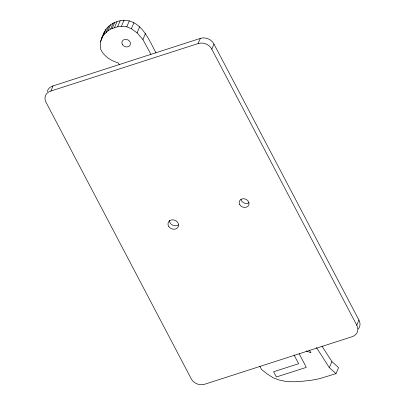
<?xml version="1.0" encoding="UTF-8"?>
<svg xmlns="http://www.w3.org/2000/svg" width="405" height="405" viewBox="0 0 405 405"><rect width="100%" height="100%" fill="white"/><g stroke="black" fill="none" stroke-linecap="round" stroke-linejoin="round"><path stroke-width="0.61" d="M156.016 52.903C149.106 40.004 141.492 20.463 124.001 20.25C117.03 20.731 110.195 23.611 105.958 29.337C102.445 35.164 99.012 42.166 100.698 49.142C103.766 56.341 110.94 60.659 118.123 62.927L119.348 64.532M103.224 35.245L104.374 31.737M358.916 320.046L356.749 325.175A10.287 8.657 22.9 0 1 352.067 336.722L204.829 384.198A10.221 8.601 22.9 0 1 191.13 378.579L46.185 102.592A10.029 8.439 22.9 0 1 50.868 91.039L53.035 85.916L200.273 38.434A10.317 8.682 22.9 0 1 213.972 44.059L358.916 320.046A10.287 8.657 22.9 0 1 358.283 329.002M100.475 41.882L102.333 37.483M101.817 37.786L103.402 35.387L105.958 29.337M103.402 35.387L106.009 32.602L108.565 26.553M106.009 32.602L107.993 30.836L110.55 24.786M107.993 30.836L110.631 29.049L113.187 22.999M112.129 28.568L114.686 22.513M114.418 27.829L116.974 21.774M110.631 29.049L117.607 26.796L120.163 20.746M117.607 26.796L121.444 26.305L124.001 20.25M121.444 26.305L126.795 26.786L129.352 20.736M150.949 54.341L142.904 39.543L137.087 32.861L131.377 28.745L133.934 22.695M137.087 32.861L139.644 26.806M142.904 39.543L145.461 33.493M50.868 91.039L198.106 43.563L200.273 38.434M356.749 325.175L211.805 49.187L213.972 44.059M331.918 361.604L338.55 367.608L335.993 373.663L329.361 367.659L331.918 361.604L322.036 346.219M335.993 373.663L319.277 378.746L312.007 380.138L301.067 381.434L293.174 381.788L284.705 381.242L278.751 379.91L272.995 377.693L267.037 373.83L261.539 369.487L259.843 366.252M306.291 350.973L310.954 352.76L309.43 350.249M126.795 26.786L131.377 28.745M316.416 347.495L329.361 367.659M299.209 353.783L306.317 367.37L276.357 376.984L273.618 371.75L298.637 363.72L294.015 354.886M198.106 43.563A10.317 8.682 22.9 0 1 211.805 49.187M47.324 91.565A10.029 8.439 22.9 0 1 53.035 85.916M249.004 202.773A5.047 4.247 22.9 0 1 240.919 199.457M178.423 224.876A5.457 4.592 22.9 0 1 172.581 225.119A5.457 4.592 22.9 0 1 169.417 220.36M239.669 204.51A5.047 4.247 22.9 0 0 248.194 205.953A5.047 4.247 22.9 0 0 244.433 198.784A5.047 4.247 22.9 0 0 239.669 204.51M168.602 226.258A5.457 4.592 22.9 0 0 177.841 227.478A5.457 4.592 22.9 0 0 173.426 219.849A5.457 4.592 22.9 0 0 168.602 226.258M122.305 44.413A4.404 3.706 22.9 0 0 129.742 45.669A4.404 3.706 22.9 0 0 126.456 39.417A4.404 3.706 22.9 0 0 122.305 44.413"/></g></svg>
